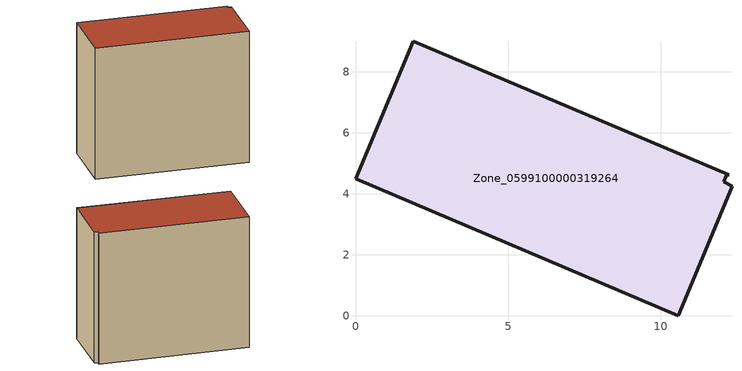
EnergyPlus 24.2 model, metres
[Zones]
Zone_0599100000319264
 floor ground (C_G): 12.33,4.25 10.56,0 0,4.49 1.9,9 12.22,4.62 12.14,4.59 12.07,4.39 z0
 wall outside (C_F): 1.9,9 0,4.49 10.56,0 12.33,4.25 12.07,4.39 12.14,4.59 12.22,4.62 1.9,9 z0:10.19
 roof outside (C_R): 10.56,0 12.33,4.25 12.07,4.39 12.14,4.59 12.22,4.62 1.9,9 0,4.49 z10.19
[BUILDING]
Pand.0599100000319264: North Axis=0; Terrain=City; Loads Convergence Tolerance Value=0.04; Temperature Convergence Tolerance Value=0.4; Solar Distribution=FullExterior; Maximum Number of Warmup Days=25; Minimum Number of Warmup Days=1
[Site:Location]
Rotterdam.The.Hague.AP_ZH_NLD Design_Conditions: Latitude=51.96; Longitude=4.45; Time Zone=1; Elevation=-4.5
[SITE:GROUNDTEMPERATURE:BUILDINGSURFACE]
18, 18, 18, 18, 18, 18, 18, 18, 18, 18, 18, 18
[MATERIAL] Thermal Absorptance=0.9; Solar Absorptance=0.7; Visible Absorptance=0.7
Name | Roughness | Thickness | Conductivity | Density | Specific Heat
G.TI.1946 | MediumSmooth | 0.15 | 1 | 540 | 1210
F.TI.1946 | Rough | 0.3 | 0.857143 | 1920 | 840
R.TI.1946 | MediumRough | 0.2 | 0.1 | 1500 | 1000
[CONSTRUCTION]
C_G: G.TI.1946
C_F: F.TI.1946
C_R: R.TI.1946
[ZONE]
Zone_0599100000319264: Type=1; Multiplier=1; Ceiling Height=Autocalculate; Volume=Autocalculate; Floor Area=autocalculate; Part of Total Floor Area=Yes
[ZONEINFILTRATION:DESIGNFLOWRATE]
Infil_Zone_0599100000319264: Zone or ZoneList or Space or SpaceList=Zone_0599100000319264; Schedule=AlwaysOn; Design Flow Rate Calculation Method=Flow/Area; Flow Rate per Floor Area=0.003; Constant Term Coefficient=1; Temperature Term Coefficient=0; Velocity Term Coefficient=0; Velocity Squared Term Coefficient=0
[HVACTEMPLATE:ZONE:IDEALLOADSAIRSYSTEM]
Zone_0599100000319264: Maximum Heating Supply Air Temperature=50; Minimum Cooling Supply Air Temperature=13; Maximum Heating Supply Air Humidity Ratio=0.0156; Minimum Cooling Supply Air Humidity Ratio=0.0077; Heating Limit=NoLimit; Cooling Limit=NoLimit; Dehumidification Control Type=ConstantSensibleHeatRatio; Cooling Sensible Heat Ratio=0.7; Dehumidification Setpoint=60; Humidification Control Type=None; Humidification Setpoint=30; Outdoor Air Method=None; Outdoor Air Flow Rate per Person=0.00944; Outdoor Air Flow Rate per Zone Floor Area=0; Outdoor Air Flow Rate per Zone=0; Demand Controlled Ventilation Type=None; Outdoor Air Economizer Type=NoEconomizer; Heat Recovery Type=None; Sensible Heat Recovery Effectiveness=0.7; Latent Heat Recovery Effectiveness=0.65
[ZONECONTROL:THERMOSTAT]
ThermostatControl_Zone_0599100000319264: Zone or ZoneList=Zone_0599100000319264; Control Type Schedule=DualSetpointControlType; Control 1=Thermostat_Zone_0599100000319264; Temperature Difference Between Cutout And Setpoint=0
[THERMOSTATSETPOINT:DUALSETPOINT]
Thermostat_Zone_0599100000319264: Heating Setpoint Temperature Schedule=HeatingSetpoint_Zone_0599100000319264; Cooling Setpoint Temperature Schedule=CoolingSetpoint_Zone_0599100000319264
[SCHEDULE:COMPACT]
HeatingSetpoint_Zone_0599100000319264: Through: 12/31, For: AllDays, Until: 24:00, 21
CoolingSetpoint_Zone_0599100000319264: Through: 12/31, For: AllDays, Until: 24:00, 24
DualSetpointControlType: Through: 12/31, For: AllDays, Until: 24:00, 4
AlwaysOn: Through: 12/31, For: AllDays, Until: 24:00, 1
